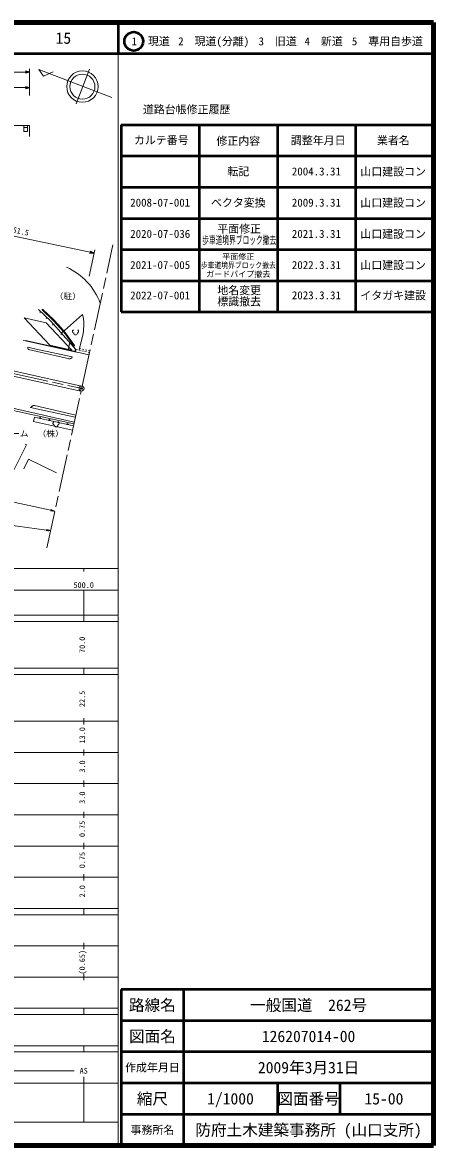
# Model space of a CAD drawing. Units: millimetres, scale not verified. Extents: x 40000 to 680000, y 20000 to 380000.
# Drawn here: x 548409 to 680000, y 20000 to 380000 of the extents above; entities that cross this region are included whole.
import ezdxf
from ezdxf.enums import TextEntityAlignment as Align

# ---------------------------------------------------------------- set-up
doc = ezdxf.new("R2010")
doc.units = ezdxf.units.MM
doc.header["$LTSCALE"] = 1000
doc.header["$PDMODE"] = 32
doc.header["$PDSIZE"] = 500
doc.linetypes.add('CHAIN', pattern=[18.5, 12, -1.5, 3.5, -1.5])
for name, color, linetype, lineweight in [('M-BGD', 7, 'Continuous', 13), ('M-BMK', 2, 'CHAIN', 13), ('M-BMK-SRVR', 3, 'Continuous', 13), ('M-STR-HTXT', 7, 'Continuous', 13), ('M-STR-STRD', 7, 'Continuous', 13), ('M-TTL', 2, 'Continuous', 140), ('M-TTL-BAND', 7, 'Continuous', 13), ('M-TTL-FRAM', 2, 'Continuous', 50), ('M-TTL-LINE', 7, 'Continuous', 50)]:
    doc.layers.add(name, color=color, linetype=linetype, lineweight=lineweight)
doc.layers.add('M-OTRS', color=6, linetype='Continuous')
doc.layers.add('M-TTL-TXT', color=7, linetype='Continuous')
doc.styles.add('ＭＳ ゴシック', font='')
doc.styles.get('ＭＳ ゴシック').set_extended_font_data('MS Gothic')

msp = doc.modelspace()

# ---------------------------------------------------------------- linework, layer by layer
at = {"layer": 'M-BGD'}
for p, q in [((535589, 364107), (549440, 364107)), ((550690, 364107), (549440, 364482)), ((549440, 364482), (549440, 363732)), ((549690, 364407), (549440, 364407)), ((549440, 364332), (549940, 364332)), ((550190, 364257), (549440, 364257)), ((549440, 364182), (550440, 364182)), ((550690, 364107), (549440, 363732)), ((550690, 364107), (549440, 364107)), ((549440, 364032), (550440, 364032)), ((550190, 363957), (549440, 363957)), ((549440, 363882), (549940, 363882)), ((549690, 363807), (549440, 363807)), ((550690, 356615), (550690, 365107)), ((536839, 359107), (549440, 359107)), ((550690, 359107), (549440, 359482)), ((549440, 359482), (549440, 358732)), ((549690, 359407), (549440, 359407)), ((549440, 359332), (549940, 359332)), ((550190, 359257), (549440, 359257)), ((549440, 359182), (550440, 359182)), ((550690, 359107), (549440, 358732)), ((550690, 359107), (549440, 359107)), ((549440, 359032), (550440, 359032)), ((550190, 358957), (549440, 358957)), ((549440, 358882), (549940, 358882)), ((549690, 358807), (549440, 358807)), ((540698, 346921), (550695, 346921)), ((548809, 345035), (548809, 346921)), ((548809, 346364), (550064, 346364)), ((550064, 346921), (550064, 345035)), ((550695, 346921), (550695, 343434)), ((550064, 345035), (548809, 345035)), ((557503, 284301), (553559, 288034)), ((548920, 285315), (557147, 276579)), ((548920, 285315), (555946, 283743)), ((553911, 287012), (554254, 287375)), ((555945, 285087), (556289, 285450)), ((560910, 280429), (567629, 286340)), ((555946, 283743), (564173, 275007)), ((565523, 275185), (557503, 284301)), ((557992, 282988), (558367, 283318)), ((548653, 278159), (549385, 277995)), ((549407, 278093), (549385, 277995)), ((549385, 277995), (565176, 274461)), ((549407, 278093), (565374, 274520)), ((560669, 279945), (561044, 280276)), ((563069, 275035), (563593, 277378)), ((563346, 276903), (563721, 277233)), ((566700, 275437), (567782, 280318)), ((552839, 275324), (550132, 275927)), ((550362, 275149), (553069, 274546)), ((557147, 276579), (564173, 275007)), ((565064, 276410), (564879, 276258)), ((565147, 274855), (565523, 275185)), ((565176, 274461), (566398, 274191)), ((565352, 274422), (565523, 275185)), ((565523, 275185), (565974, 275085)), ((566398, 274191), (569683, 273496)), ((566462, 274977), (566951, 274869)), ((566700, 275437), (566602, 274946)), ((566700, 275437), (567105, 275347)), ((567439, 274761), (567927, 274653)), ((567593, 275239), (568081, 275131)), ((568415, 274545), (568903, 274436)), ((568569, 275023), (569057, 274915)), ((569391, 274328), (569843, 274228)), ((569545, 274806), (569950, 274717)), ((508781, 263767), (564845, 251340)), ((533596, 258967), (564951, 251829)), ((552203, 253466), (551893, 252138)), ((551893, 252138), (564410, 249351)), ((564695, 250656), (552203, 253466)), ((549701, 244625), (549253, 244848)), ((549701, 244625), (545782, 236721)), ((548836, 236954), (550360, 240002)), ((550360, 240002), (559334, 235599))]:
    msp.add_line(p, q, dxfattribs=at)
for points in [[(565082, 276404), (562342, 280217), (560904, 282005), (558405, 284652), (554801, 288143)], [(564879, 276258), (562142, 280065), (560715, 281841), (558227, 284477), (554627, 287964)]]:
    msp.add_lwpolyline(points, dxfattribs=at)
for centre, radius, start, end in [((554249, 282988), 20293, 20.23696, 66.00036), ((554249, 282988), 13794, 348.84212, 14.06651), ((564931, 280943), 536, 116.08703, 255.33416), ((565860, 280943), 536, 284.66584, 63.91297), ((565395, 280424), 600, 180, 0), ((563539, 272872), 752, 251.1655, 352.56876), ((554047, 252996), 354, 356.11973, 158.52491), ((554047, 252996), 283, 358.34377, 156.30087), ((554047, 252996), 212, 2.09009, 152.55454), ((554047, 252996), 142, 9.80182, 144.84281), ((554047, 252996), 100, 20.11949, 134.52515), ((554047, 252996), 100, 20.11949, 134.52515), ((556974, 252337), 354, 356.11973, 158.52491), ((556974, 252337), 283, 358.34377, 156.30087), ((556974, 252337), 212, 2.09009, 152.55454), ((556974, 252337), 142, 9.80182, 144.84281), ((556974, 252337), 100, 20.11949, 134.52515), ((556974, 252337), 100, 20.11949, 134.52515), ((559900, 251679), 354, 356.11973, 158.52491), ((558697, 251503), 536, 116.08703, 255.33416), ((559162, 250984), 600, 180, 0), ((559900, 251679), 283, 358.34377, 156.30087), ((559900, 251679), 212, 2.09009, 152.55454), ((559626, 251503), 536, 284.66584, 63.91297), ((559900, 251679), 142, 9.80182, 144.84281), ((559900, 251679), 100, 20.11949, 134.52515), ((559900, 251679), 100, 20.11949, 134.52515), ((562827, 251021), 354, 356.11973, 158.52491), ((562827, 251021), 283, 358.34377, 156.30087), ((562827, 251021), 212, 2.09009, 152.55454), ((562827, 251021), 142, 9.80182, 144.84281), ((562827, 251021), 100, 20.11949, 134.52515), ((562827, 251021), 100, 20.11949, 134.52515)]:
    msp.add_arc(centre, radius, start, end, dxfattribs=at)
at = {"layer": 'M-BMK'}
for p, q in [((567487, 263438), (577386, 308768)), ((472612, 283638), (566535, 262829)), ((556158, 211562), (567145, 261875))]:
    msp.add_line(p, q, dxfattribs=at)
at = {"layer": 'M-BMK-SRVR'}
for p, q in [((553646, 364876), (555183, 362780)), ((576998, 355949), (553646, 364876)), ((555183, 362780), (558232, 364180)), ((565571, 353915), (569872, 365063))]:
    msp.add_line(p, q, dxfattribs=at)
for centre, radius in [((567596, 359428), 5016), ((567596, 359428), 4013), ((567316, 262656), 800)]:
    msp.add_circle(centre, radius, dxfattribs=at)
at = {"layer": 'M-OTRS'}
msp.add_point((567316, 262656), dxfattribs=at)
at = {"layer": 'M-STR-HTXT'}
for p, q in [((512193, 318605), (570101, 306356)), ((569754, 298675), (571531, 307076)), ((570179, 306723), (570023, 305989)), ((571324, 306097), (570023, 305989)), ((570284, 306011), (570039, 306063)), ((570054, 306136), (570544, 306032)), ((570804, 306054), (570070, 306209)), ((570086, 306283), (571064, 306076)), ((571324, 306097), (570101, 306356)), ((570117, 306429), (571095, 306223)), ((570866, 306348), (570132, 306503)), ((570148, 306576), (570637, 306473)), ((570408, 306598), (570163, 306650)), ((571324, 306097), (570179, 306723)), ((320492, 248724), (556130, 217276)), ((503467, 235438), (557509, 223620)), ((557553, 223823), (557464, 223416)), ((558730, 223353), (557464, 223416)), ((557717, 223404), (557473, 223457)), ((557482, 223498), (557970, 223391)), ((558223, 223378), (557491, 223539)), ((557500, 223579), (558477, 223366)), ((558730, 223353), (557509, 223620)), ((557517, 223661), (558494, 223447)), ((558259, 223541), (557526, 223701)), ((557535, 223742), (558024, 223635)), ((557788, 223729), (557544, 223783)), ((558730, 223353), (557553, 223823)), ((556158, 217483), (556103, 217070)), ((557369, 217111), (556103, 217070)), ((556356, 217078), (556108, 217111)), ((556114, 217152), (556609, 217086)), ((556863, 217094), (556119, 217194)), ((556125, 217235), (557116, 217103)), ((557369, 217111), (556130, 217276)), ((556136, 217317), (557127, 217185)), ((556885, 217260), (556141, 217359)), ((556147, 217400), (556643, 217334)), ((556400, 217408), (556152, 217441)), ((557369, 217111), (556158, 217483))]:
    msp.add_line(p, q, dxfattribs=at)
at = {"layer": 'M-STR-STRD'}
for p, q in [((480788, 280948), (567120, 261760)), ((481154, 282597), (567277, 263455)), ((564285, 272775), (552839, 275324)), ((553069, 274546), (563442, 272126)), ((550949, 256585), (551799, 257189)), ((565301, 253429), (550949, 256585)), ((551799, 257189), (552307, 257189)), ((552307, 257189), (565456, 254142))]:
    msp.add_line(p, q, dxfattribs=at)
msp.add_arc((550709, 275674), 630, 156.3674, 236.53178, dxfattribs=at)
at = {"layer": 'M-TTL'}
for p, q in [((680000, 380000), (40000, 380000)), ((680000, 20000), (680000, 380000)), ((40000, 20000), (680000, 20000))]:
    msp.add_line(p, q, dxfattribs=at)
at = {"layer": 'M-TTL-BAND'}
for p, q in [((579000, 20000), (579000, 370000)), ((40000, 205000), (579000, 205000)), ((568000, 205000), (568000, 204000)), ((68000, 198000), (579000, 198000)), ((568000, 188000), (568000, 198000)), ((40000, 190000), (579000, 190000)), ((40000, 188000), (579000, 188000)), ((40000, 173000), (579000, 173000)), ((568000, 171000), (568000, 173000)), ((40000, 171000), (579000, 171000)), ((40000, 156000), (579000, 156000)), ((568000, 155000), (568000, 157000)), ((46000, 146000), (579000, 146000)), ((568000, 145000), (568000, 147000)), ((568000, 135000), (568000, 137000)), ((52000, 136000), (579000, 136000)), ((46000, 126000), (579000, 126000)), ((568000, 125000), (568000, 127000)), ((52000, 116000), (579000, 116000)), ((568000, 115000), (568000, 117000)), ((46000, 106000), (579000, 106000)), ((568000, 105000), (568000, 107000)), ((40000, 96000), (579000, 96000)), ((40000, 94000), (579000, 94000)), ((568000, 94000), (568000, 96000)), ((49000, 84000), (579000, 84000)), ((568000, 83000), (568000, 85000)), ((40000, 74000), (579000, 74000)), ((568000, 73000), (568000, 75000)), ((40000, 64000), (579000, 64000)), ((40000, 62000), (579000, 62000)), ((568000, 62000), (568000, 64000)), ((40000, 52000), (579000, 52000)), ((568000, 50000), (568000, 52000)), ((40000, 50000), (579000, 50000)), ((71000, 44000), (565000, 44000)), ((40000, 40000), (579000, 40000)), ((568000, 27500), (568000, 42000)), ((68000, 27500), (579000, 27500))]:
    msp.add_line(p, q, dxfattribs=at)
at = {"layer": 'M-TTL-FRAM'}
for p, q in [((580000, 347197), (580000, 287197)), ((580000, 347197), (680000, 347197)), ((580000, 287197), (680000, 287197)), ((680000, 70000), (580000, 70000)), ((580000, 70000), (580000, 20000))]:
    msp.add_line(p, q, dxfattribs=at)
at = {"layer": 'M-TTL-LINE'}
for p, q in [((579000, 380000), (579000, 370000)), ((40000, 370000), (680000, 370000)), ((605000, 347197), (605000, 287197)), ((630000, 347197), (630000, 287197)), ((655000, 347197), (655000, 287197)), ((580000, 337197), (680000, 337197)), ((580000, 327197), (680000, 327197)), ((580000, 317197), (680000, 317197)), ((580000, 307197), (680000, 307197)), ((580000, 297197), (680000, 297197)), ((600000, 70000), (600000, 20000)), ((680000, 60000), (580000, 60000)), ((680000, 50000), (580000, 50000)), ((680000, 40000), (580000, 40000)), ((630000, 40000), (630000, 30000)), ((650000, 40000), (650000, 30000)), ((680000, 30000), (580000, 30000))]:
    msp.add_line(p, q, dxfattribs=at)
msp.add_circle((584031, 373958), 3000, dxfattribs=at)

# ---------------------------------------------------------------- texts
at = {"layer": 'M-BGD', "style": 'ＭＳ ゴシック', "width": 1.1}
for s, p in [('（駐）', (562921, 290756)), ('タマホーム\u3000（株）', (548945, 246713))]:
    msp.add_text(s, height=1833, dxfattribs=at).set_placement(p, align=Align.BOTTOM_CENTER)
at = {"layer": 'M-STR-HTXT', "style": 'ＭＳ ゴシック'}
msp.add_text('植樹帯  L=61.5', height=1833, rotation=348.057, dxfattribs=at).set_placement((541250, 312970), align=Align.BOTTOM_CENTER)
at = {"layer": 'M-TTL-BAND', "style": 'ＭＳ ゴシック'}
for s, p in [('500.0', (568000, 198195)), ('AS', (568000, 42500))]:
    msp.add_text(s, height=1833, dxfattribs=at).set_placement(p, align=Align.BOTTOM_CENTER)
for s, p in [('70.0', (569000, 180500)), ('22.5', (569000, 163174)), ('13.0', (569000, 151500)), ('3.0', (569000, 141500)), ('3.0', (569000, 131500)), ('0.75', (569000, 121500)), ('0.75', (569000, 111500)), ('2.0', (569000, 101500)), ('(0.65)', (569000, 78764))]:
    msp.add_text(s, height=1833, rotation=90, dxfattribs=at).set_placement(p, align=Align.BOTTOM_CENTER)
at = {"layer": 'M-TTL-TXT', "style": 'ＭＳ ゴシック'}
for s, height, p in [('15', 3666, (561497, 375000)), ('1\u3000現道', 2566, (589448, 373958)), ('2\u3000現道(分離)', 2566, (609619, 373958)), ('3\u3000旧道', 2566, (630121, 373958)), ('4\u3000新道', 2566, (644824, 373958)), ('5\u3000専用自歩道', 2566, (665228, 373958)), ('道路台帳修正履歴', 2566, (600968, 352113)), ('カルテ番号', 2566, (592839, 342277)), ('修正内容', 2566, (617509, 342023)), ('調整年月日', 2566, (643089, 342197)), ('業者名', 2566, (667134, 342197)), ('転記', 2566, (617500, 332245)), ('2004.3.31', 2566, (642500, 332245)), ('山口建設コン', 2566, (667077, 332189)), ('2008-07-001', 2566, (592500, 322245)), ('ベクタ変換', 2566, (617500, 322245)), ('2009.3.31', 2566, (642500, 322245)), ('山口建設コン', 2566, (667077, 322189)), ('2020-07-036', 2566, (592500, 312245)), ('平面修正', 2566, (617779, 313843)), ('2021.3.31', 2566, (642500, 312245)), ('山口建設コン', 2566, (667077, 312189)), ('平面修正', 1833, (617500, 304926)), ('2021-07-005', 2566, (592500, 302245)), ('2022.3.31', 2566, (642500, 302245)), ('山口建設コン', 2566, (667077, 302189)), ('ガードパイプ撤去', 1833, (617500, 299331)), ('路線名', 3666, (590000, 65000)), ('路線名', 3666, (590000, 65000)), ('一般国道\u3000262号', 3666, (640000, 65000)), ('図面名', 3666, (590000, 55000)), ('図面名', 3666, (590000, 55000)), ('126207014-00', 3666, (640000, 55000)), ('2009年3月31日', 3666, (640000, 45000)), ('作成年月日', 2566, (590000, 45000)), ('作成年月日', 2566, (590000, 45000)), ('縮尺', 3666, (590000, 35000)), ('縮尺', 3666, (590000, 35000)), ('1/1000', 3666, (615000, 35000)), ('図面番号', 3666, (640000, 35000)), ('図面番号', 3666, (640000, 35000)), ('15-00', 3666, (664125, 35000)), ('事務所名', 2566, (590000, 25000)), ('事務所名', 2566, (590000, 25000)), ('防府土木建築事務所 (山口支所)', 3666, (640000, 25000))]:
    msp.add_text(s, height=height, dxfattribs=at).set_placement(p, align=Align.MIDDLE_CENTER)
for height, width, p in [(2566, 0.6, (617779, 310243)), (1833, 0.85, (617500, 302197))]:
    msp.add_text('歩車道境界ブロック撤去', height=height, dxfattribs=dict(at, width=width)).set_placement(p, align=Align.MIDDLE_CENTER)
for s, p in [('地名変更', (617779, 292093)), ('2022-07-001', (592500, 290447)), ('標識撤去', (617779, 288493)), ('2023.3.31', (642500, 290495)), ('イタガキ建設', (667077, 290439))]:
    msp.add_text(s, height=2566, dxfattribs=at).set_placement(p, align=Align.BOTTOM_CENTER)

doc.saveas('drawing.dxf')
